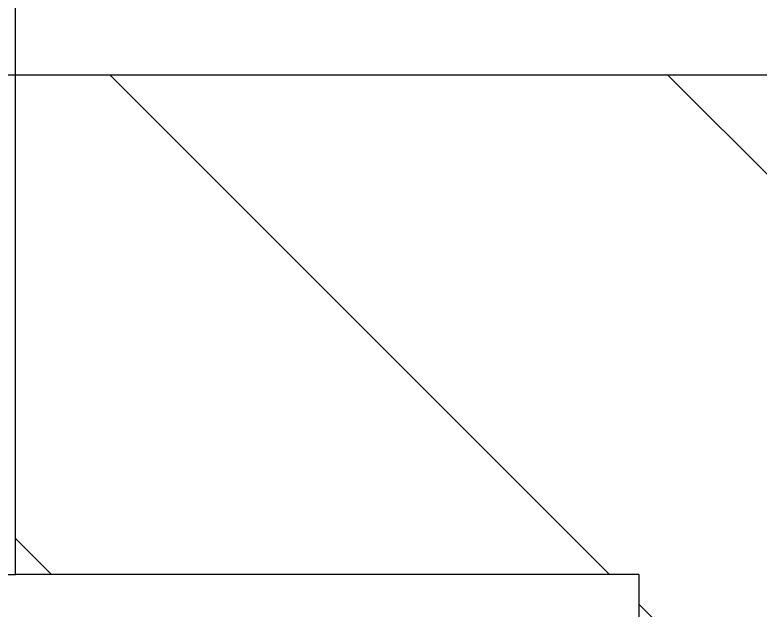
# Model space of a CAD drawing. Header units: millimetres. Extents: x 0 to 4637, y 0 to 3023.
# Drawn here: x 1564.2 to 1639.5, y 2716.6 to 2776.7 of the extents above; entities that cross this region are included whole.
import ezdxf

# ---------------------------------------------------------------- set-up
doc = ezdxf.new("R2010")
doc.units = ezdxf.units.MM
doc.layers.add('Default', color=7, linetype='Continuous')
doc.layers.add('WALL_-1', color=7, linetype='Continuous')

msp = doc.modelspace()

# ---------------------------------------------------------------- hatches: boundary and pattern name
at = {"layer": 'WALL_-1', "linetype": 'Continuous'}
h = msp.add_hatch(dxfattribs=at)
h.set_pattern_fill('LINE', scale=12.557105, angle=135, style=0)
h.set_pattern_definition([(135, (804.727, 551.313), (-28.1915, -28.1915), [])])
h.paths.add_polyline_path([(1985.3221, 2670.1667), (1982.2955, 2671.9141), (1997.9919, 2680.9764), (1990.1437, 2685.5076), (1990.1437, 2711.3328), (1982.2955, 2715.864), (1997.9919, 2724.9263), (1990.1437, 2729.4574), (1990.1437, 2755.2827), (1982.2955, 2759.8138), (1997.9919, 2768.8761), (1994.9653, 2770.6235), (1564.2048, 2770.6235), (1564.2048, 2720.144), (1627.23, 2720.144), (1627.23, 2670.1667), (1688.2776, 2670.1667), (1738.506, 2670.1667), (1775.1728, 2670.1667), (1779.6934, 2670.1667), (1782.7071, 2670.1667), (1787.2363, 2670.1667), (1787.2414, 2670.1667), (1792.2505, 2670.1667), (1795.2642, 2670.1667), (1796.3776, 2670.1667), (1798.5881, 2670.1667)])

# ---------------------------------------------------------------- linework, layer by layer
at = {"layer": 'Default', "color": 7, "linetype": 'Continuous'}
msp.add_line((1564.2048, 2759.3378), (1564.2048, 2822.5926), dxfattribs=at)
at = {"layer": 'WALL_-1', "color": 7, "linetype": 'Continuous'}
for p, q in [((1564.2048, 2770.6235), (1459.2045, 2770.6235)), ((1564.2048, 2720.144), (1564.2048, 2770.6235)), ((1994.9653, 2770.6235), (1564.2048, 2770.6235)), ((1521.0039, 2720.144), (1564.2048, 2720.144)), ((1627.23, 2720.144), (1564.2048, 2720.144)), ((1627.23, 2720.144), (1627.23, 2670.1667))]:
    msp.add_line(p, q, dxfattribs=at)

doc.saveas('drawing.dxf')
